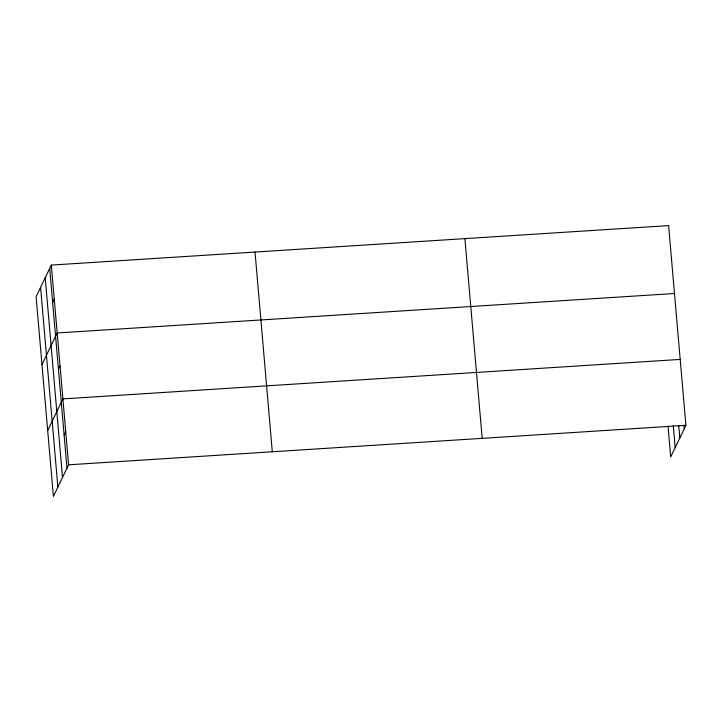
<?xml version="1.0" encoding="UTF-8"?>
<svg xmlns="http://www.w3.org/2000/svg" width="722" height="722" viewBox="0 0 722 722"><rect width="100%" height="100%" fill="white"/><g stroke="black" fill="none" stroke-linecap="round" stroke-linejoin="round"><path stroke-width="1.08" d="M51.307 265.082L36.1 296.679L53.392 496.402L68.599 464.806L51.307 265.082L668.608 225.598L685.9 425.321L670.693 456.918L668.031 426.16M52.643 302.374L54.249 299.034M41.975 364.583L57.182 332.986L674.483 293.502M58.437 369.276L60.043 365.946M47.688 430.493L62.895 398.896L680.196 359.412M64.141 435.185L65.747 431.855M68.599 464.806L685.9 425.321M684.005 425.357L684.294 428.66M678.761 425.899L679.808 437.983M673.283 425.619L675.178 447.595M464.896 238.63L482.188 438.353M255.019 252.05L272.311 451.773M49.701 268.422L66.993 468.145M45.215 277.744L62.507 477.468M40.585 287.356L57.877 487.079"/></g></svg>
